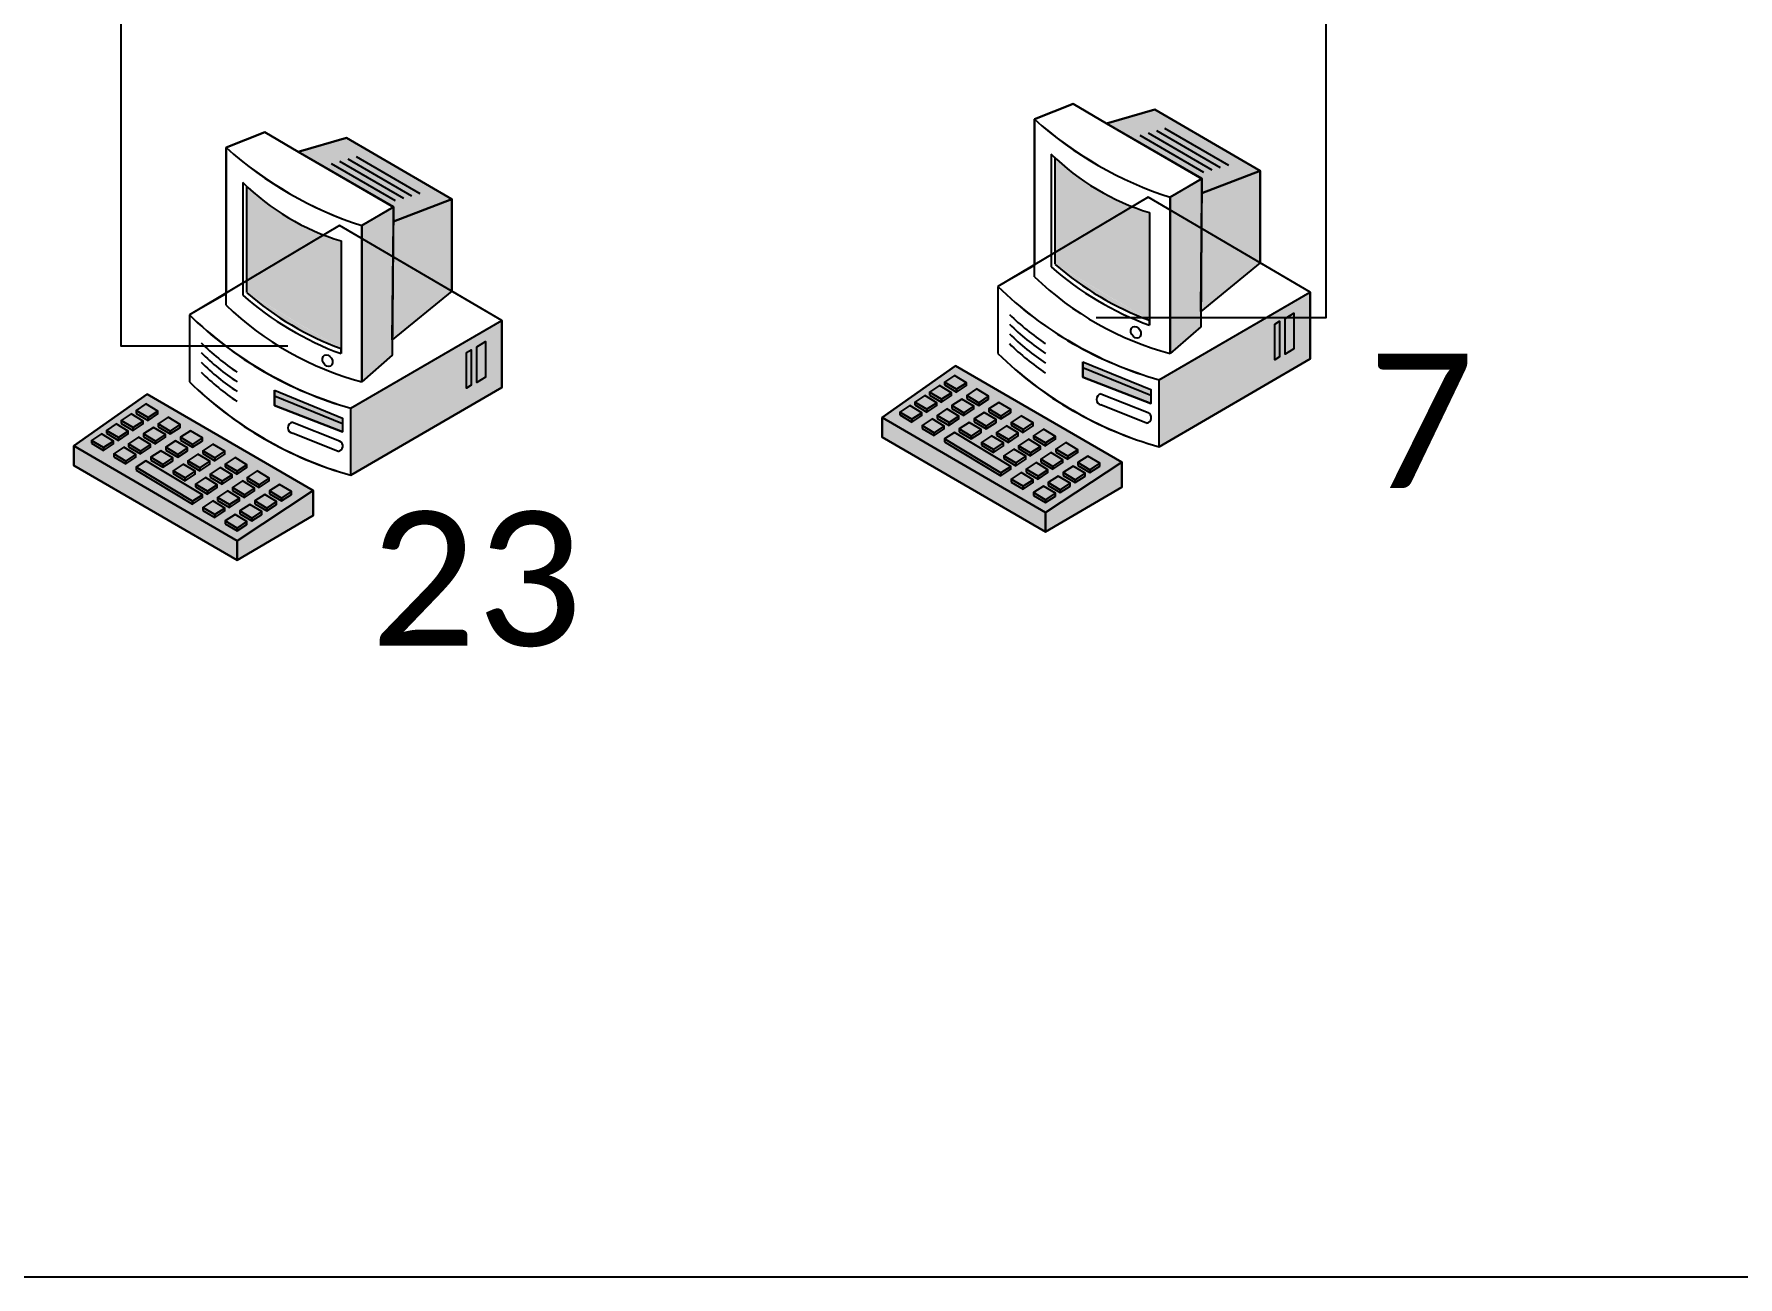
# Model space of a CAD drawing. Extents: x 1 to 296, y 20 to 201.
# Drawn here: x 50.63 to 77.5, y 20 to 39.6 of the extents above; entities that cross this region are included whole.
import ezdxf

# ---------------------------------------------------------------- set-up
doc = ezdxf.new("R2010")
doc.units = 0
doc.header["$LTSCALE"] = 2.97
doc.header["$MEASUREMENT"] = 0
doc.layers.get('0').update_dxf_attribs({"linetype": 'CONTINUOUS'})
doc.layers.add('CONNECTOR', color=7, linetype='CONTINUOUS')
doc.styles.get("Standard").update_dxf_attribs({"font": 'txt.shx'})

msp = doc.modelspace()

# ---------------------------------------------------------------- hatches: boundary and pattern name
for color, points in [(7, [(69.042, 37.089), (69.044, 37.32), (67.539, 38.192), (68.303, 38.412), (69.964, 37.445)]), (7, [(56.292, 36.642), (56.294, 36.873), (54.789, 37.745), (55.553, 37.965), (57.214, 36.997)]), (7, [(69.042, 37.089), (69.964, 37.445), (69.964, 35.993), (69.024, 35.224)]), (7, [(68.544, 34.564), (68.544, 37.027), (69.044, 37.32), (69.024, 34.982)]), (7, [(55.794, 34.117), (55.794, 36.58), (56.294, 36.873), (56.274, 34.535)]), (7, [(56.292, 36.642), (57.214, 36.997), (57.214, 35.546), (56.274, 34.777)]), (7, [(68.369, 34.148), (70.75, 35.532), (70.75, 34.476), (68.369, 33.091)]), (7, [(55.619, 33.701), (58, 35.085), (58, 34.029), (55.619, 32.644)]), (253, [(67.167, 34.432), (68.238, 33.993), (68.238, 33.773), (67.167, 34.191)]), (7, [(64, 33.553), (65.158, 34.366), (67.779, 32.849), (66.578, 32.055)]), (7, [(51.25, 33.106), (52.408, 33.919), (55.029, 32.402), (53.828, 31.608)]), (253, [(54.417, 33.985), (55.488, 33.545), (55.488, 33.326), (54.417, 33.743)]), (7, [(64, 33.553), (66.578, 32.055), (66.578, 31.75), (64, 33.245)]), (7, [(51.25, 33.106), (53.828, 31.608), (53.828, 31.303), (51.25, 32.798)]), (7, [(66.578, 31.75), (66.578, 32.055), (67.779, 32.849), (67.779, 32.454)]), (7, [(53.828, 31.303), (53.828, 31.608), (55.029, 32.402), (55.029, 32.006)])]:
    msp.add_hatch(color=color).paths.add_polyline_path(points)
h = msp.add_hatch(color=7)
edge = h.paths.add_edge_path()
edge.add_line((66.731, 35.969), (66.731, 37.643))
edge.add_line((66.731, 37.643), (66.665, 37.708))
edge.add_ellipse((69.305, 40.419), major_axis=(0.032, -3.796), ratio=0.993528, start_angle=315.0949, end_angle=342.7363)
edge.add_line((68.216, 36.785), (68.216, 35.008))
edge.add_line((68.216, 35.008), (68.216, 35.087))
edge.add_ellipse((69.854, 39.591), major_axis=(-0.122, -4.794), ratio=0.993528, start_angle=320.5053, end_angle=341.3574, ccw=False)
h = msp.add_hatch(color=7)
edge = h.paths.add_edge_path()
edge.add_line((53.981, 35.522), (53.981, 37.196))
edge.add_line((53.981, 37.196), (53.915, 37.261))
edge.add_ellipse((56.555, 39.972), major_axis=(0.032, -3.796), ratio=0.993528, start_angle=315.0949, end_angle=342.7363)
edge.add_line((55.466, 36.338), (55.466, 34.561))
edge.add_line((55.466, 34.561), (55.466, 34.64))
edge.add_ellipse((57.104, 39.144), major_axis=(-0.122, -4.794), ratio=0.993528, start_angle=320.5053, end_angle=341.3574, ccw=False)
h = msp.add_hatch(color=251)
h.paths.add_polyline_path([(70.357, 35.114), (70.493, 35.2), (70.493, 34.638), (70.357, 34.552)])
h.paths.add_polyline_path([(70.194, 35.026), (70.269, 35.07), (70.269, 34.508), (70.194, 34.464)])
h = msp.add_hatch(color=251)
h.paths.add_polyline_path([(57.607, 34.667), (57.743, 34.753), (57.743, 34.191), (57.607, 34.105)])
h.paths.add_polyline_path([(57.444, 34.579), (57.519, 34.623), (57.519, 34.061), (57.444, 34.017)])
h = msp.add_hatch(color=252)
h.paths.add_polyline_path([(64.983, 34.066), (65.172, 33.953), (65.172, 33.998), (64.983, 34.111)])
h.paths.add_polyline_path([(65.334, 33.854), (65.523, 33.742), (65.523, 33.787), (65.334, 33.899)])
h.paths.add_polyline_path([(65.685, 33.643), (65.874, 33.53), (65.874, 33.575), (65.685, 33.688)])
h.paths.add_polyline_path([(66.036, 33.431), (66.225, 33.319), (66.225, 33.364), (66.036, 33.476)])
h.paths.add_polyline_path([(66.387, 33.22), (66.576, 33.107), (66.576, 33.152), (66.387, 33.265)])
h.paths.add_polyline_path([(66.738, 33.008), (66.927, 32.896), (66.927, 32.941), (66.738, 33.053)])
h.paths.add_polyline_path([(65.172, 33.998), (65.172, 33.953), (65.329, 34.057), (65.329, 34.102)])
h.paths.add_polyline_path([(65.523, 33.787), (65.523, 33.742), (65.68, 33.845), (65.68, 33.89)])
h.paths.add_polyline_path([(65.874, 33.575), (65.874, 33.53), (66.031, 33.634), (66.031, 33.679)])
h.paths.add_polyline_path([(66.225, 33.364), (66.225, 33.319), (66.382, 33.422), (66.382, 33.467)])
h.paths.add_polyline_path([(66.576, 33.152), (66.576, 33.107), (66.733, 33.211), (66.733, 33.256)])
h.paths.add_polyline_path([(66.927, 32.941), (66.927, 32.896), (67.084, 32.999), (67.084, 33.044)])
h.paths.add_polyline_path([(67.089, 32.797), (67.278, 32.684), (67.278, 32.729), (67.089, 32.842)])
h.paths.add_polyline_path([(67.278, 32.729), (67.278, 32.684), (67.435, 32.788), (67.435, 32.833)])
h.paths.add_polyline_path([(64.749, 33.908), (64.938, 33.796), (64.938, 33.841), (64.749, 33.953)])
h.paths.add_polyline_path([(65.1, 33.697), (65.289, 33.584), (65.289, 33.629), (65.1, 33.742)])
h.paths.add_polyline_path([(65.451, 33.485), (65.64, 33.373), (65.64, 33.418), (65.451, 33.53)])
h.paths.add_polyline_path([(65.802, 33.274), (65.991, 33.161), (65.991, 33.206), (65.802, 33.319)])
h.paths.add_polyline_path([(66.153, 33.062), (66.342, 32.95), (66.342, 32.995), (66.153, 33.107)])
h.paths.add_polyline_path([(66.504, 32.851), (66.693, 32.738), (66.693, 32.783), (66.504, 32.896)])
h.paths.add_polyline_path([(64.938, 33.841), (64.938, 33.796), (65.095, 33.899), (65.095, 33.944)])
h.paths.add_polyline_path([(65.289, 33.629), (65.289, 33.584), (65.446, 33.688), (65.446, 33.733)])
h.paths.add_polyline_path([(65.64, 33.418), (65.64, 33.373), (65.797, 33.476), (65.797, 33.521)])
h.paths.add_polyline_path([(65.991, 33.206), (65.991, 33.161), (66.148, 33.265), (66.148, 33.31)])
h.paths.add_polyline_path([(66.342, 32.995), (66.342, 32.95), (66.499, 33.053), (66.499, 33.098)])
h.paths.add_polyline_path([(66.693, 32.783), (66.693, 32.738), (66.85, 32.842), (66.85, 32.887)])
h.paths.add_polyline_path([(66.855, 32.639), (67.044, 32.527), (67.044, 32.572), (66.855, 32.684)])
h.paths.add_polyline_path([(67.044, 32.572), (67.044, 32.527), (67.201, 32.63), (67.201, 32.675)])
h.paths.add_polyline_path([(64.515, 33.751), (64.704, 33.638), (64.704, 33.683), (64.515, 33.796)])
h.paths.add_polyline_path([(64.866, 33.539), (65.055, 33.427), (65.055, 33.472), (64.866, 33.584)])
h.paths.add_polyline_path([(65.217, 33.328), (65.406, 33.215), (65.406, 33.26), (65.217, 33.373)])
h.paths.add_polyline_path([(65.568, 33.116), (65.757, 33.004), (65.757, 33.049), (65.568, 33.161)])
h.paths.add_polyline_path([(65.919, 32.905), (66.108, 32.792), (66.108, 32.837), (65.919, 32.95)])
h.paths.add_polyline_path([(66.27, 32.693), (66.459, 32.581), (66.459, 32.626), (66.27, 32.738)])
h.paths.add_polyline_path([(64.704, 33.683), (64.704, 33.638), (64.861, 33.742), (64.861, 33.787)])
h.paths.add_polyline_path([(65.055, 33.472), (65.055, 33.427), (65.212, 33.53), (65.212, 33.575)])
h.paths.add_polyline_path([(65.406, 33.26), (65.406, 33.215), (65.563, 33.319), (65.563, 33.364)])
h.paths.add_polyline_path([(65.757, 33.049), (65.757, 33.004), (65.914, 33.107), (65.914, 33.152)])
h.paths.add_polyline_path([(66.108, 32.837), (66.108, 32.792), (66.265, 32.896), (66.265, 32.941)])
h.paths.add_polyline_path([(66.459, 32.626), (66.459, 32.581), (66.616, 32.684), (66.616, 32.729)])
h.paths.add_polyline_path([(66.621, 32.482), (66.81, 32.369), (66.81, 32.414), (66.621, 32.527)])
h.paths.add_polyline_path([(66.81, 32.414), (66.81, 32.369), (66.967, 32.473), (66.967, 32.518)])
h.paths.add_polyline_path([(64.281, 33.593), (64.47, 33.481), (64.47, 33.526), (64.281, 33.638)])
h.paths.add_polyline_path([(64.632, 33.382), (64.821, 33.269), (64.821, 33.314), (64.632, 33.427)])
h.paths.add_polyline_path([(64.983, 33.17), (65.874, 32.635), (65.874, 32.68), (64.983, 33.215)])
h.paths.add_polyline_path([(66.036, 32.536), (66.225, 32.423), (66.225, 32.468), (66.036, 32.581)])
h.paths.add_polyline_path([(64.47, 33.526), (64.47, 33.481), (64.627, 33.584), (64.627, 33.629)])
h.paths.add_polyline_path([(64.821, 33.314), (64.821, 33.269), (64.978, 33.373), (64.978, 33.418)])
h.paths.add_polyline_path([(65.874, 32.68), (65.874, 32.635), (66.031, 32.738), (66.031, 32.783)])
h.paths.add_polyline_path([(66.225, 32.468), (66.225, 32.423), (66.382, 32.527), (66.382, 32.572)])
h.paths.add_polyline_path([(66.387, 32.324), (66.576, 32.212), (66.576, 32.257), (66.387, 32.369)])
h.paths.add_polyline_path([(66.576, 32.257), (66.576, 32.212), (66.733, 32.315), (66.733, 32.36)])
h = msp.add_hatch(color=252)
h.paths.add_polyline_path([(52.233, 33.619), (52.422, 33.506), (52.422, 33.551), (52.233, 33.664)])
h.paths.add_polyline_path([(52.584, 33.407), (52.773, 33.295), (52.773, 33.34), (52.584, 33.452)])
h.paths.add_polyline_path([(52.935, 33.196), (53.124, 33.083), (53.124, 33.128), (52.935, 33.241)])
h.paths.add_polyline_path([(53.286, 32.984), (53.475, 32.872), (53.475, 32.917), (53.286, 33.029)])
h.paths.add_polyline_path([(53.637, 32.773), (53.826, 32.66), (53.826, 32.705), (53.637, 32.818)])
h.paths.add_polyline_path([(53.988, 32.561), (54.177, 32.449), (54.177, 32.494), (53.988, 32.606)])
h.paths.add_polyline_path([(52.422, 33.551), (52.422, 33.506), (52.579, 33.61), (52.579, 33.655)])
h.paths.add_polyline_path([(52.773, 33.34), (52.773, 33.295), (52.93, 33.398), (52.93, 33.443)])
h.paths.add_polyline_path([(53.124, 33.128), (53.124, 33.083), (53.281, 33.187), (53.281, 33.232)])
h.paths.add_polyline_path([(53.475, 32.917), (53.475, 32.872), (53.632, 32.975), (53.632, 33.02)])
h.paths.add_polyline_path([(53.826, 32.705), (53.826, 32.66), (53.983, 32.764), (53.983, 32.809)])
h.paths.add_polyline_path([(54.177, 32.494), (54.177, 32.449), (54.334, 32.552), (54.334, 32.597)])
h.paths.add_polyline_path([(54.339, 32.35), (54.528, 32.237), (54.528, 32.282), (54.339, 32.395)])
h.paths.add_polyline_path([(54.528, 32.282), (54.528, 32.237), (54.685, 32.341), (54.685, 32.386)])
h.paths.add_polyline_path([(51.999, 33.461), (52.188, 33.349), (52.188, 33.394), (51.999, 33.506)])
h.paths.add_polyline_path([(52.35, 33.25), (52.539, 33.137), (52.539, 33.182), (52.35, 33.295)])
h.paths.add_polyline_path([(52.701, 33.038), (52.89, 32.926), (52.89, 32.971), (52.701, 33.083)])
h.paths.add_polyline_path([(53.052, 32.827), (53.241, 32.714), (53.241, 32.759), (53.052, 32.872)])
h.paths.add_polyline_path([(53.403, 32.615), (53.592, 32.503), (53.592, 32.548), (53.403, 32.66)])
h.paths.add_polyline_path([(53.754, 32.404), (53.943, 32.291), (53.943, 32.336), (53.754, 32.449)])
h.paths.add_polyline_path([(52.188, 33.394), (52.188, 33.349), (52.345, 33.452), (52.345, 33.497)])
h.paths.add_polyline_path([(52.539, 33.182), (52.539, 33.137), (52.696, 33.241), (52.696, 33.286)])
h.paths.add_polyline_path([(52.89, 32.971), (52.89, 32.926), (53.047, 33.029), (53.047, 33.074)])
h.paths.add_polyline_path([(53.241, 32.759), (53.241, 32.714), (53.398, 32.818), (53.398, 32.863)])
h.paths.add_polyline_path([(53.592, 32.548), (53.592, 32.503), (53.749, 32.606), (53.749, 32.651)])
h.paths.add_polyline_path([(53.943, 32.336), (53.943, 32.291), (54.1, 32.395), (54.1, 32.44)])
h.paths.add_polyline_path([(54.105, 32.192), (54.294, 32.08), (54.294, 32.125), (54.105, 32.237)])
h.paths.add_polyline_path([(54.294, 32.125), (54.294, 32.08), (54.451, 32.183), (54.451, 32.228)])
h.paths.add_polyline_path([(51.765, 33.304), (51.954, 33.191), (51.954, 33.236), (51.765, 33.349)])
h.paths.add_polyline_path([(52.116, 33.092), (52.305, 32.98), (52.305, 33.025), (52.116, 33.137)])
h.paths.add_polyline_path([(52.467, 32.881), (52.656, 32.768), (52.656, 32.813), (52.467, 32.926)])
h.paths.add_polyline_path([(52.818, 32.669), (53.007, 32.557), (53.007, 32.602), (52.818, 32.714)])
h.paths.add_polyline_path([(53.169, 32.458), (53.358, 32.345), (53.358, 32.39), (53.169, 32.503)])
h.paths.add_polyline_path([(53.52, 32.246), (53.709, 32.134), (53.709, 32.179), (53.52, 32.291)])
h.paths.add_polyline_path([(51.954, 33.236), (51.954, 33.191), (52.111, 33.295), (52.111, 33.34)])
h.paths.add_polyline_path([(52.305, 33.025), (52.305, 32.98), (52.462, 33.083), (52.462, 33.128)])
h.paths.add_polyline_path([(52.656, 32.813), (52.656, 32.768), (52.813, 32.872), (52.813, 32.917)])
h.paths.add_polyline_path([(53.007, 32.602), (53.007, 32.557), (53.164, 32.66), (53.164, 32.705)])
h.paths.add_polyline_path([(53.358, 32.39), (53.358, 32.345), (53.515, 32.449), (53.515, 32.494)])
h.paths.add_polyline_path([(53.709, 32.179), (53.709, 32.134), (53.866, 32.237), (53.866, 32.282)])
h.paths.add_polyline_path([(53.871, 32.035), (54.06, 31.922), (54.06, 31.967), (53.871, 32.08)])
h.paths.add_polyline_path([(54.06, 31.967), (54.06, 31.922), (54.217, 32.026), (54.217, 32.071)])
h.paths.add_polyline_path([(51.531, 33.146), (51.72, 33.034), (51.72, 33.079), (51.531, 33.191)])
h.paths.add_polyline_path([(51.882, 32.935), (52.071, 32.822), (52.071, 32.867), (51.882, 32.98)])
h.paths.add_polyline_path([(52.233, 32.723), (53.124, 32.188), (53.124, 32.233), (52.233, 32.768)])
h.paths.add_polyline_path([(53.286, 32.089), (53.475, 31.976), (53.475, 32.021), (53.286, 32.134)])
h.paths.add_polyline_path([(51.72, 33.079), (51.72, 33.034), (51.877, 33.137), (51.877, 33.182)])
h.paths.add_polyline_path([(52.071, 32.867), (52.071, 32.822), (52.228, 32.926), (52.228, 32.971)])
h.paths.add_polyline_path([(53.124, 32.233), (53.124, 32.188), (53.281, 32.291), (53.281, 32.336)])
h.paths.add_polyline_path([(53.475, 32.021), (53.475, 31.976), (53.632, 32.08), (53.632, 32.125)])
h.paths.add_polyline_path([(53.637, 31.877), (53.826, 31.765), (53.826, 31.81), (53.637, 31.922)])
h.paths.add_polyline_path([(53.826, 31.81), (53.826, 31.765), (53.983, 31.868), (53.983, 31.913)])

# ---------------------------------------------------------------- linework, layer by layer
at = {"color": 7, "linetype": 'CONTINUOUS'}
for p, q in [((67.015, 38.5), (66.403, 38.258)), ((66.403, 38.258), (67.015, 38.5)), ((67.015, 38.5), (66.403, 38.258)), ((67.539, 38.192), (67.015, 38.5)), ((67.015, 38.5), (67.54, 38.192)), ((67.539, 38.192), (67.015, 38.5)), ((66.403, 38.258), (66.403, 35.963)), ((66.403, 35.774), (66.403, 38.258)), ((66.403, 38.258), (66.403, 35.95)), ((68.303, 38.412), (67.539, 38.192)), ((68.303, 38.412), (67.539, 38.192)), ((67.54, 38.192), (69.044, 37.319)), ((69.964, 37.445), (68.303, 38.412)), ((69.964, 37.445), (68.303, 38.412)), ((54.265, 38.053), (53.653, 37.811)), ((53.653, 37.811), (54.265, 38.053)), ((54.265, 38.053), (53.653, 37.811)), ((54.789, 37.745), (54.265, 38.053)), ((54.265, 38.053), (54.79, 37.745)), ((54.789, 37.745), (54.265, 38.053)), ((55.553, 37.965), (54.789, 37.745)), ((55.553, 37.965), (54.789, 37.745)), ((57.214, 36.997), (55.553, 37.965)), ((57.214, 36.997), (55.553, 37.965)), ((68.063, 38.007), (69.068, 37.423)), ((68.194, 38.043), (69.199, 37.459)), ((68.325, 38.08), (69.33, 37.496)), ((68.456, 38.116), (69.461, 37.532)), ((53.653, 37.811), (53.653, 35.516)), ((53.653, 35.326), (53.653, 37.811)), ((53.653, 37.811), (53.653, 35.502)), ((54.79, 37.745), (56.294, 36.871)), ((55.575, 37.632), (56.58, 37.048)), ((55.706, 37.669), (56.711, 37.085)), ((66.665, 37.708), (66.665, 35.928)), ((66.731, 37.643), (66.665, 37.708)), ((66.731, 35.969), (66.731, 37.643)), ((55.313, 37.559), (56.318, 36.975)), ((55.444, 37.596), (56.449, 37.012)), ((69.964, 35.993), (69.964, 37.445)), ((69.964, 35.993), (69.964, 37.445)), ((53.915, 37.261), (53.915, 35.48)), ((53.981, 37.196), (53.915, 37.261)), ((53.981, 35.522), (53.981, 37.196)), ((69.044, 37.319), (68.544, 37.027)), ((56.294, 36.871), (55.794, 36.58)), ((57.214, 35.546), (57.214, 36.997)), ((57.214, 35.546), (57.214, 36.997)), ((68.194, 37.027), (65.824, 35.62)), ((70.75, 35.532), (68.194, 37.027)), ((68.544, 37.027), (68.544, 34.564)), ((55.444, 36.58), (53.074, 35.172)), ((58, 35.085), (55.444, 36.58)), ((55.794, 36.58), (55.794, 34.117)), ((68.216, 36.785), (68.216, 35.008)), ((55.466, 36.338), (55.466, 34.561)), ((66.403, 35.963), (65.824, 35.62)), ((66.403, 35.95), (65.824, 35.62)), ((70.75, 35.532), (69.964, 35.993)), ((70.75, 35.532), (69.964, 35.993)), ((53.653, 35.516), (53.074, 35.172)), ((53.653, 35.502), (53.074, 35.172)), ((58, 35.085), (57.214, 35.546)), ((58, 35.085), (57.214, 35.546)), ((65.824, 35.62), (65.824, 34.564)), ((65.824, 35.62), (65.824, 34.564)), ((65.824, 35.62), (65.824, 34.564)), ((68.369, 34.148), (70.75, 35.532)), ((70.75, 34.476), (70.75, 35.532)), ((70.75, 34.476), (70.75, 35.532)), ((53.074, 35.172), (53.074, 34.117)), ((53.074, 35.172), (53.074, 34.117)), ((53.074, 35.172), (53.074, 34.117)), ((55.619, 33.701), (58, 35.085)), ((58, 34.029), (58, 35.085)), ((58, 34.029), (58, 35.085)), ((68.216, 35.008), (68.216, 35.087)), ((55.466, 34.561), (55.466, 34.64)), ((68.369, 33.091), (70.75, 34.476)), ((68.369, 33.091), (70.75, 34.476)), ((67.167, 34.344), (68.238, 33.905)), ((68.369, 33.091), (68.369, 34.148)), ((54.417, 33.897), (55.488, 33.458)), ((55.619, 32.644), (58, 34.029)), ((55.619, 32.644), (58, 34.029)), ((67.451, 33.927), (68.194, 33.63)), ((55.619, 32.644), (55.619, 33.701)), ((68.172, 33.465), (67.451, 33.751)), ((54.701, 33.479), (55.444, 33.183)), ((55.422, 33.018), (54.701, 33.304))]:
    msp.add_line(p, q, dxfattribs=at)
for points in [[(20, 20), (120, 20), (120, 70), (20, 70)], [(69.042, 37.089), (69.044, 37.32), (67.539, 38.192), (68.303, 38.412), (69.964, 37.445)], [(56.292, 36.642), (56.294, 36.873), (54.789, 37.745), (55.553, 37.965), (57.214, 36.997)], [(69.042, 37.089), (69.964, 37.445), (69.964, 35.993), (69.024, 35.224)], [(68.544, 34.564), (68.544, 37.027), (69.044, 37.32), (69.024, 34.982)], [(55.794, 34.117), (55.794, 36.58), (56.294, 36.873), (56.274, 34.535)], [(56.292, 36.642), (57.214, 36.997), (57.214, 35.546), (56.274, 34.777)], [(68.369, 34.148), (70.75, 35.532), (70.75, 34.476), (68.369, 33.091)], [(55.619, 33.701), (58, 35.085), (58, 34.029), (55.619, 32.644)], [(67.167, 34.432), (68.238, 33.993), (68.238, 33.773), (67.167, 34.191)], [(64, 33.553), (64, 33.245), (66.578, 31.75), (67.779, 32.454), (67.779, 32.849), (65.158, 34.366)], [(64, 33.553), (65.158, 34.366), (67.779, 32.849), (66.578, 32.055)], [(64, 33.553), (65.158, 34.366), (67.779, 32.849), (67.779, 32.454), (66.578, 31.75), (64, 33.245)], [(51.25, 33.106), (51.25, 32.798), (53.828, 31.303), (55.029, 32.006), (55.029, 32.402), (52.408, 33.919)], [(51.25, 33.106), (52.408, 33.919), (55.029, 32.402), (53.828, 31.608)], [(51.25, 33.106), (52.408, 33.919), (55.029, 32.402), (55.029, 32.006), (53.828, 31.303), (51.25, 32.798)], [(54.417, 33.985), (55.488, 33.545), (55.488, 33.326), (54.417, 33.743)], [(64.749, 33.908), (64.938, 33.796), (64.938, 33.841), (64.749, 33.953)], [(64.938, 33.841), (64.938, 33.796), (65.095, 33.899), (65.095, 33.944)], [(64.983, 34.066), (65.172, 33.953), (65.172, 33.998), (64.983, 34.111)], [(65.172, 33.998), (65.172, 33.953), (65.329, 34.057), (65.329, 34.102)], [(65.334, 33.854), (65.523, 33.742), (65.523, 33.787), (65.334, 33.899)], [(65.523, 33.787), (65.523, 33.742), (65.68, 33.845), (65.68, 33.89)], [(52.233, 33.619), (52.422, 33.506), (52.422, 33.551), (52.233, 33.664)], [(52.422, 33.551), (52.422, 33.506), (52.579, 33.61), (52.579, 33.655)], [(64.281, 33.593), (64.47, 33.481), (64.47, 33.526), (64.281, 33.638)], [(64.47, 33.526), (64.47, 33.481), (64.627, 33.584), (64.627, 33.629)], [(64.515, 33.751), (64.704, 33.638), (64.704, 33.683), (64.515, 33.796)], [(64.704, 33.683), (64.704, 33.638), (64.861, 33.742), (64.861, 33.787)], [(65.1, 33.697), (65.289, 33.584), (65.289, 33.629), (65.1, 33.742)], [(65.289, 33.629), (65.289, 33.584), (65.446, 33.688), (65.446, 33.733)], [(65.685, 33.643), (65.874, 33.53), (65.874, 33.575), (65.685, 33.688)], [(65.874, 33.575), (65.874, 33.53), (66.031, 33.634), (66.031, 33.679)], [(51.765, 33.304), (51.954, 33.191), (51.954, 33.236), (51.765, 33.349)], [(51.954, 33.236), (51.954, 33.191), (52.111, 33.295), (52.111, 33.34)], [(51.999, 33.461), (52.188, 33.349), (52.188, 33.394), (51.999, 33.506)], [(52.188, 33.394), (52.188, 33.349), (52.345, 33.452), (52.345, 33.497)], [(52.584, 33.407), (52.773, 33.295), (52.773, 33.34), (52.584, 33.452)], [(52.773, 33.34), (52.773, 33.295), (52.93, 33.398), (52.93, 33.443)], [(64, 33.553), (66.578, 32.055), (66.578, 31.75), (64, 33.245)], [(64.632, 33.382), (64.821, 33.269), (64.821, 33.314), (64.632, 33.427)], [(64.821, 33.314), (64.821, 33.269), (64.978, 33.373), (64.978, 33.418)], [(64.866, 33.539), (65.055, 33.427), (65.055, 33.472), (64.866, 33.584)], [(65.055, 33.472), (65.055, 33.427), (65.212, 33.53), (65.212, 33.575)], [(65.217, 33.328), (65.406, 33.215), (65.406, 33.26), (65.217, 33.373)], [(65.406, 33.26), (65.406, 33.215), (65.563, 33.319), (65.563, 33.364)], [(65.451, 33.485), (65.64, 33.373), (65.64, 33.418), (65.451, 33.53)], [(65.64, 33.418), (65.64, 33.373), (65.797, 33.476), (65.797, 33.521)], [(66.036, 33.431), (66.225, 33.319), (66.225, 33.364), (66.036, 33.476)], [(66.225, 33.364), (66.225, 33.319), (66.382, 33.422), (66.382, 33.467)], [(51.25, 33.106), (53.828, 31.608), (53.828, 31.303), (51.25, 32.798)], [(51.531, 33.146), (51.72, 33.034), (51.72, 33.079), (51.531, 33.191)], [(51.72, 33.079), (51.72, 33.034), (51.877, 33.137), (51.877, 33.182)], [(52.116, 33.092), (52.305, 32.98), (52.305, 33.025), (52.116, 33.137)], [(52.305, 33.025), (52.305, 32.98), (52.462, 33.083), (52.462, 33.128)], [(52.35, 33.25), (52.539, 33.137), (52.539, 33.182), (52.35, 33.295)], [(52.539, 33.182), (52.539, 33.137), (52.696, 33.241), (52.696, 33.286)], [(52.701, 33.038), (52.89, 32.926), (52.89, 32.971), (52.701, 33.083)], [(52.89, 32.971), (52.89, 32.926), (53.047, 33.029), (53.047, 33.074)], [(52.935, 33.196), (53.124, 33.083), (53.124, 33.128), (52.935, 33.241)], [(53.124, 33.128), (53.124, 33.083), (53.281, 33.187), (53.281, 33.232)], [(64.983, 33.17), (65.874, 32.635), (65.874, 32.68), (64.983, 33.215)], [(65.568, 33.116), (65.757, 33.004), (65.757, 33.049), (65.568, 33.161)], [(65.757, 33.049), (65.757, 33.004), (65.914, 33.107), (65.914, 33.152)], [(65.802, 33.274), (65.991, 33.161), (65.991, 33.206), (65.802, 33.319)], [(65.991, 33.206), (65.991, 33.161), (66.148, 33.265), (66.148, 33.31)], [(66.153, 33.062), (66.342, 32.95), (66.342, 32.995), (66.153, 33.107)], [(66.342, 32.995), (66.342, 32.95), (66.499, 33.053), (66.499, 33.098)], [(66.387, 33.22), (66.576, 33.107), (66.576, 33.152), (66.387, 33.265)], [(66.576, 33.152), (66.576, 33.107), (66.733, 33.211), (66.733, 33.256)], [(66.738, 33.008), (66.927, 32.896), (66.927, 32.941), (66.738, 33.053)], [(51.882, 32.935), (52.071, 32.822), (52.071, 32.867), (51.882, 32.98)], [(52.071, 32.867), (52.071, 32.822), (52.228, 32.926), (52.228, 32.971)], [(52.467, 32.881), (52.656, 32.768), (52.656, 32.813), (52.467, 32.926)], [(52.656, 32.813), (52.656, 32.768), (52.813, 32.872), (52.813, 32.917)], [(53.052, 32.827), (53.241, 32.714), (53.241, 32.759), (53.052, 32.872)], [(53.241, 32.759), (53.241, 32.714), (53.398, 32.818), (53.398, 32.863)], [(53.286, 32.984), (53.475, 32.872), (53.475, 32.917), (53.286, 33.029)], [(53.475, 32.917), (53.475, 32.872), (53.632, 32.975), (53.632, 33.02)], [(53.637, 32.773), (53.826, 32.66), (53.826, 32.705), (53.637, 32.818)], [(53.826, 32.705), (53.826, 32.66), (53.983, 32.764), (53.983, 32.809)], [(65.919, 32.905), (66.108, 32.792), (66.108, 32.837), (65.919, 32.95)], [(66.108, 32.837), (66.108, 32.792), (66.265, 32.896), (66.265, 32.941)], [(66.504, 32.851), (66.693, 32.738), (66.693, 32.783), (66.504, 32.896)], [(66.578, 31.75), (66.578, 32.055), (67.779, 32.849), (67.779, 32.454)], [(66.693, 32.783), (66.693, 32.738), (66.85, 32.842), (66.85, 32.887)], [(66.927, 32.941), (66.927, 32.896), (67.084, 32.999), (67.084, 33.044)], [(67.089, 32.797), (67.278, 32.684), (67.278, 32.729), (67.089, 32.842)], [(67.278, 32.729), (67.278, 32.684), (67.435, 32.788), (67.435, 32.833)], [(52.233, 32.723), (53.124, 32.188), (53.124, 32.233), (52.233, 32.768)], [(52.818, 32.669), (53.007, 32.557), (53.007, 32.602), (52.818, 32.714)], [(53.007, 32.602), (53.007, 32.557), (53.164, 32.66), (53.164, 32.705)], [(53.403, 32.615), (53.592, 32.503), (53.592, 32.548), (53.403, 32.66)], [(53.592, 32.548), (53.592, 32.503), (53.749, 32.606), (53.749, 32.651)], [(53.988, 32.561), (54.177, 32.449), (54.177, 32.494), (53.988, 32.606)], [(54.177, 32.494), (54.177, 32.449), (54.334, 32.552), (54.334, 32.597)], [(65.874, 32.68), (65.874, 32.635), (66.031, 32.738), (66.031, 32.783)], [(66.036, 32.536), (66.225, 32.423), (66.225, 32.468), (66.036, 32.581)], [(66.225, 32.468), (66.225, 32.423), (66.382, 32.527), (66.382, 32.572)], [(66.27, 32.693), (66.459, 32.581), (66.459, 32.626), (66.27, 32.738)], [(66.459, 32.626), (66.459, 32.581), (66.616, 32.684), (66.616, 32.729)], [(66.621, 32.482), (66.81, 32.369), (66.81, 32.414), (66.621, 32.527)], [(66.81, 32.414), (66.81, 32.369), (66.967, 32.473), (66.967, 32.518)], [(66.855, 32.639), (67.044, 32.527), (67.044, 32.572), (66.855, 32.684)], [(67.044, 32.572), (67.044, 32.527), (67.201, 32.63), (67.201, 32.675)], [(53.124, 32.233), (53.124, 32.188), (53.281, 32.291), (53.281, 32.336)], [(53.169, 32.458), (53.358, 32.345), (53.358, 32.39), (53.169, 32.503)], [(53.358, 32.39), (53.358, 32.345), (53.515, 32.449), (53.515, 32.494)], [(53.52, 32.246), (53.709, 32.134), (53.709, 32.179), (53.52, 32.291)], [(53.709, 32.179), (53.709, 32.134), (53.866, 32.237), (53.866, 32.282)], [(53.754, 32.404), (53.943, 32.291), (53.943, 32.336), (53.754, 32.449)], [(53.828, 31.303), (53.828, 31.608), (55.029, 32.402), (55.029, 32.006)], [(53.943, 32.336), (53.943, 32.291), (54.1, 32.395), (54.1, 32.44)], [(54.339, 32.35), (54.528, 32.237), (54.528, 32.282), (54.339, 32.395)], [(54.528, 32.282), (54.528, 32.237), (54.685, 32.341), (54.685, 32.386)], [(66.387, 32.324), (66.576, 32.212), (66.576, 32.257), (66.387, 32.369)], [(66.576, 32.257), (66.576, 32.212), (66.733, 32.315), (66.733, 32.36)], [(53.286, 32.089), (53.475, 31.976), (53.475, 32.021), (53.286, 32.134)], [(53.475, 32.021), (53.475, 31.976), (53.632, 32.08), (53.632, 32.125)], [(53.871, 32.035), (54.06, 31.922), (54.06, 31.967), (53.871, 32.08)], [(54.06, 31.967), (54.06, 31.922), (54.217, 32.026), (54.217, 32.071)], [(54.105, 32.192), (54.294, 32.08), (54.294, 32.125), (54.105, 32.237)], [(54.294, 32.125), (54.294, 32.08), (54.451, 32.183), (54.451, 32.228)], [(53.637, 31.877), (53.826, 31.765), (53.826, 31.81), (53.637, 31.922)], [(53.826, 31.81), (53.826, 31.765), (53.983, 31.868), (53.983, 31.913)]]:
    msp.add_lwpolyline(points, close=True, dxfattribs=at)
at = {"color": 251, "linetype": 'CONTINUOUS'}
for points in [[(70.194, 35.026), (70.269, 35.07), (70.269, 34.508), (70.194, 34.464)], [(70.357, 35.114), (70.493, 35.2), (70.493, 34.638), (70.357, 34.552)], [(57.607, 34.667), (57.743, 34.753), (57.743, 34.191), (57.607, 34.105)], [(57.444, 34.579), (57.519, 34.623), (57.519, 34.061), (57.444, 34.017)]]:
    msp.add_lwpolyline(points, close=True, dxfattribs=at)
at = {"color": 7, "linetype": 'CONTINUOUS'}
for points in [[(67.167, 34.432), (68.238, 33.993), (68.238, 33.773)], [(67.167, 34.432), (67.167, 34.191), (68.238, 33.773)], [(54.417, 33.985), (55.488, 33.545), (55.488, 33.326)], [(54.417, 33.985), (54.417, 33.743), (55.488, 33.326)]]:
    msp.add_lwpolyline(points, dxfattribs=at)
at = {"color": 10, "linetype": 'CONTINUOUS'}
for points in [[(64.983, 34.111), (65.172, 33.998), (65.329, 34.102), (65.14, 34.214)], [(64.515, 33.796), (64.704, 33.683), (64.861, 33.787), (64.672, 33.899)], [(64.749, 33.953), (64.938, 33.841), (65.095, 33.944), (64.906, 34.057)], [(65.334, 33.899), (65.523, 33.787), (65.68, 33.89), (65.491, 34.003)], [(51.999, 33.506), (52.188, 33.394), (52.345, 33.497), (52.156, 33.61)], [(52.233, 33.664), (52.422, 33.551), (52.579, 33.655), (52.39, 33.767)], [(64.281, 33.638), (64.47, 33.526), (64.627, 33.629), (64.438, 33.742)], [(64.866, 33.584), (65.055, 33.472), (65.212, 33.575), (65.023, 33.688)], [(65.1, 33.742), (65.289, 33.629), (65.446, 33.733), (65.257, 33.845)], [(65.451, 33.53), (65.64, 33.418), (65.797, 33.521), (65.608, 33.634)], [(65.685, 33.688), (65.874, 33.575), (66.031, 33.679), (65.842, 33.791)], [(51.765, 33.349), (51.954, 33.236), (52.111, 33.34), (51.922, 33.452)], [(52.35, 33.295), (52.539, 33.182), (52.696, 33.286), (52.507, 33.398)], [(52.584, 33.452), (52.773, 33.34), (52.93, 33.443), (52.741, 33.556)], [(52.935, 33.241), (53.124, 33.128), (53.281, 33.232), (53.092, 33.344)], [(64.632, 33.427), (64.821, 33.314), (64.978, 33.418), (64.789, 33.53)], [(65.217, 33.373), (65.406, 33.26), (65.563, 33.364), (65.374, 33.476)], [(65.802, 33.319), (65.991, 33.206), (66.148, 33.31), (65.959, 33.422)], [(66.036, 33.476), (66.225, 33.364), (66.382, 33.467), (66.193, 33.58)], [(66.387, 33.265), (66.576, 33.152), (66.733, 33.256), (66.544, 33.368)], [(51.531, 33.191), (51.72, 33.079), (51.877, 33.182), (51.688, 33.295)], [(51.882, 32.98), (52.071, 32.867), (52.228, 32.971), (52.039, 33.083)], [(52.116, 33.137), (52.305, 33.025), (52.462, 33.128), (52.273, 33.241)], [(52.701, 33.083), (52.89, 32.971), (53.047, 33.074), (52.858, 33.187)], [(53.286, 33.029), (53.475, 32.917), (53.632, 33.02), (53.443, 33.133)], [(64.983, 33.215), (65.874, 32.68), (66.031, 32.783), (65.14, 33.319)], [(65.568, 33.161), (65.757, 33.049), (65.914, 33.152), (65.725, 33.265)], [(65.919, 32.95), (66.108, 32.837), (66.265, 32.941), (66.076, 33.053)], [(66.153, 33.107), (66.342, 32.995), (66.499, 33.098), (66.31, 33.211)], [(66.738, 33.053), (66.927, 32.941), (67.084, 33.044), (66.895, 33.157)], [(52.233, 32.768), (53.124, 32.233), (53.281, 32.336), (52.39, 32.872)], [(52.467, 32.926), (52.656, 32.813), (52.813, 32.917), (52.624, 33.029)], [(52.818, 32.714), (53.007, 32.602), (53.164, 32.705), (52.975, 32.818)], [(53.052, 32.872), (53.241, 32.759), (53.398, 32.863), (53.209, 32.975)], [(53.637, 32.818), (53.826, 32.705), (53.983, 32.809), (53.794, 32.921)], [(66.27, 32.738), (66.459, 32.626), (66.616, 32.729), (66.427, 32.842)], [(66.504, 32.896), (66.693, 32.783), (66.85, 32.887), (66.661, 32.999)], [(66.855, 32.684), (67.044, 32.572), (67.201, 32.675), (67.012, 32.788)], [(67.089, 32.842), (67.278, 32.729), (67.435, 32.833), (67.246, 32.945)], [(53.169, 32.503), (53.358, 32.39), (53.515, 32.494), (53.326, 32.606)], [(53.403, 32.66), (53.592, 32.548), (53.749, 32.651), (53.56, 32.764)], [(53.754, 32.449), (53.943, 32.336), (54.1, 32.44), (53.911, 32.552)], [(53.988, 32.606), (54.177, 32.494), (54.334, 32.597), (54.145, 32.71)], [(66.036, 32.581), (66.225, 32.468), (66.382, 32.572), (66.193, 32.684)], [(66.621, 32.527), (66.81, 32.414), (66.967, 32.518), (66.778, 32.63)], [(53.52, 32.291), (53.709, 32.179), (53.866, 32.282), (53.677, 32.395)], [(54.105, 32.237), (54.294, 32.125), (54.451, 32.228), (54.262, 32.341)], [(54.339, 32.395), (54.528, 32.282), (54.685, 32.386), (54.496, 32.498)], [(66.387, 32.369), (66.576, 32.257), (66.733, 32.36), (66.544, 32.473)], [(53.286, 32.134), (53.475, 32.021), (53.632, 32.125), (53.443, 32.237)], [(53.637, 31.922), (53.826, 31.81), (53.983, 31.913), (53.794, 32.026)], [(53.871, 32.08), (54.06, 31.967), (54.217, 32.071), (54.028, 32.183)]]:
    msp.add_lwpolyline(points, close=True, dxfattribs=at)
at = {"color": 7, "linetype": 'CONTINUOUS'}
for centre, major_axis, start_param, end_param in [((70.384, 42.769), (0, -6.034), 5.556901, 5.971177), ((70.335, 42.683), (0, -5.937), 5.553467, 5.974611), ((57.634, 42.322), (0, -6.034), 5.556901, 5.971177), ((57.585, 42.236), (0, -5.937), 5.553467, 5.974611), ((69.305, 40.419), (0.032, -3.796), -0.783742, -0.301308), ((56.555, 39.972), (0.032, -3.796), -0.783742, -0.301308), ((69.778, 39.302), (0, -4.898), 5.516794, 6.026737), ((69.937, 39.733), (0.009, -5.033), -0.71516, -0.353206), ((69.854, 39.591), (-0.122, -4.794), -0.689313, -0.325375), ((57.187, 39.286), (0.009, -5.033), -0.71516, -0.353206), ((57.104, 39.144), (-0.122, -4.794), -0.689313, -0.325375), ((69.998, 39.967), (0, -6.045), 5.514882, 6.008547), ((69.949, 39.881), (0, -5.949), 5.510798, 6.012631), ((57.028, 38.855), (0, -4.898), 5.516794, 6.026737), ((57.248, 39.52), (0, -6.045), 5.514882, 6.008547), ((57.199, 39.433), (0, -5.949), 5.510798, 6.012631), ((68.463, 37.652), (0, -3.494), -0.78478, -0.574048), ((68.463, 37.498), (0, -3.494), -0.78478, -0.574048), ((55.713, 37.205), (0, -3.494), -0.78478, -0.574048), ((68.463, 37.344), (0, -3.494), -0.78478, -0.574048), ((68.463, 37.19), (0, -3.494), -0.78478, -0.574048), ((55.713, 37.051), (0, -3.494), -0.78478, -0.574048), ((55.713, 36.897), (0, -3.494), -0.78478, -0.574048), ((69.932, 38.79), (0, -5.912), 5.508675, 6.013865), ((69.932, 38.79), (0, -5.912), 5.508675, 6.013865), ((69.984, 38.881), (0, -6.014), -0.770143, -0.273687), ((55.713, 36.743), (0, -3.494), -0.78478, -0.574048), ((57.182, 38.343), (0, -5.912), 5.508675, 6.013865), ((57.182, 38.343), (0, -5.912), 5.508675, 6.013865), ((57.234, 38.434), (0, -6.014), -0.770143, -0.273687), ((67.468, 33.839), (0, -0.0895), 3.330331, 6.094447), ((68.159, 33.551), (0, -0.0867), 0.152119, 2.724371), ((54.718, 33.392), (0, -0.0895), 3.330331, 6.094447), ((55.409, 33.103), (0, -0.0867), 0.152119, 2.724371)]:
    msp.add_ellipse(centre, major_axis=major_axis, ratio=0.993528, start_param=start_param, end_param=end_param, dxfattribs=at)
for centre in [(68.002, 34.897), (55.252, 34.45)]:
    msp.add_ellipse(centre, major_axis=(0.049, -0.0849), ratio=0.747569, dxfattribs=at)
at = {"layer": 'CONNECTOR', "linetype": 'CONTINUOUS'}
for points in [[(54.625, 34.678), (52, 34.678), (52, 42.5), (71, 42.5), (71, 45)], [(71, 45), (71, 35.125), (67.375, 35.125)]]:
    msp.add_lwpolyline(points, dxfattribs=at)

# ---------------------------------------------------------------- texts
at = {"layer": 'CONNECTOR', "char_height": 2.11666, "width": 14.11111, "attachment_point": 5}
for s, insert in [('\\C7;\\fCalibri|b0|i0|;\\H2.1166585922241;7', (72.5, 33.5)), ('\\C7;\\fCalibri|b0|i0|;\\H2.1166585922241;23', (57.6, 31))]:
    msp.add_mtext(s, dxfattribs=dict(at, insert=insert))

doc.saveas('drawing.dxf')
